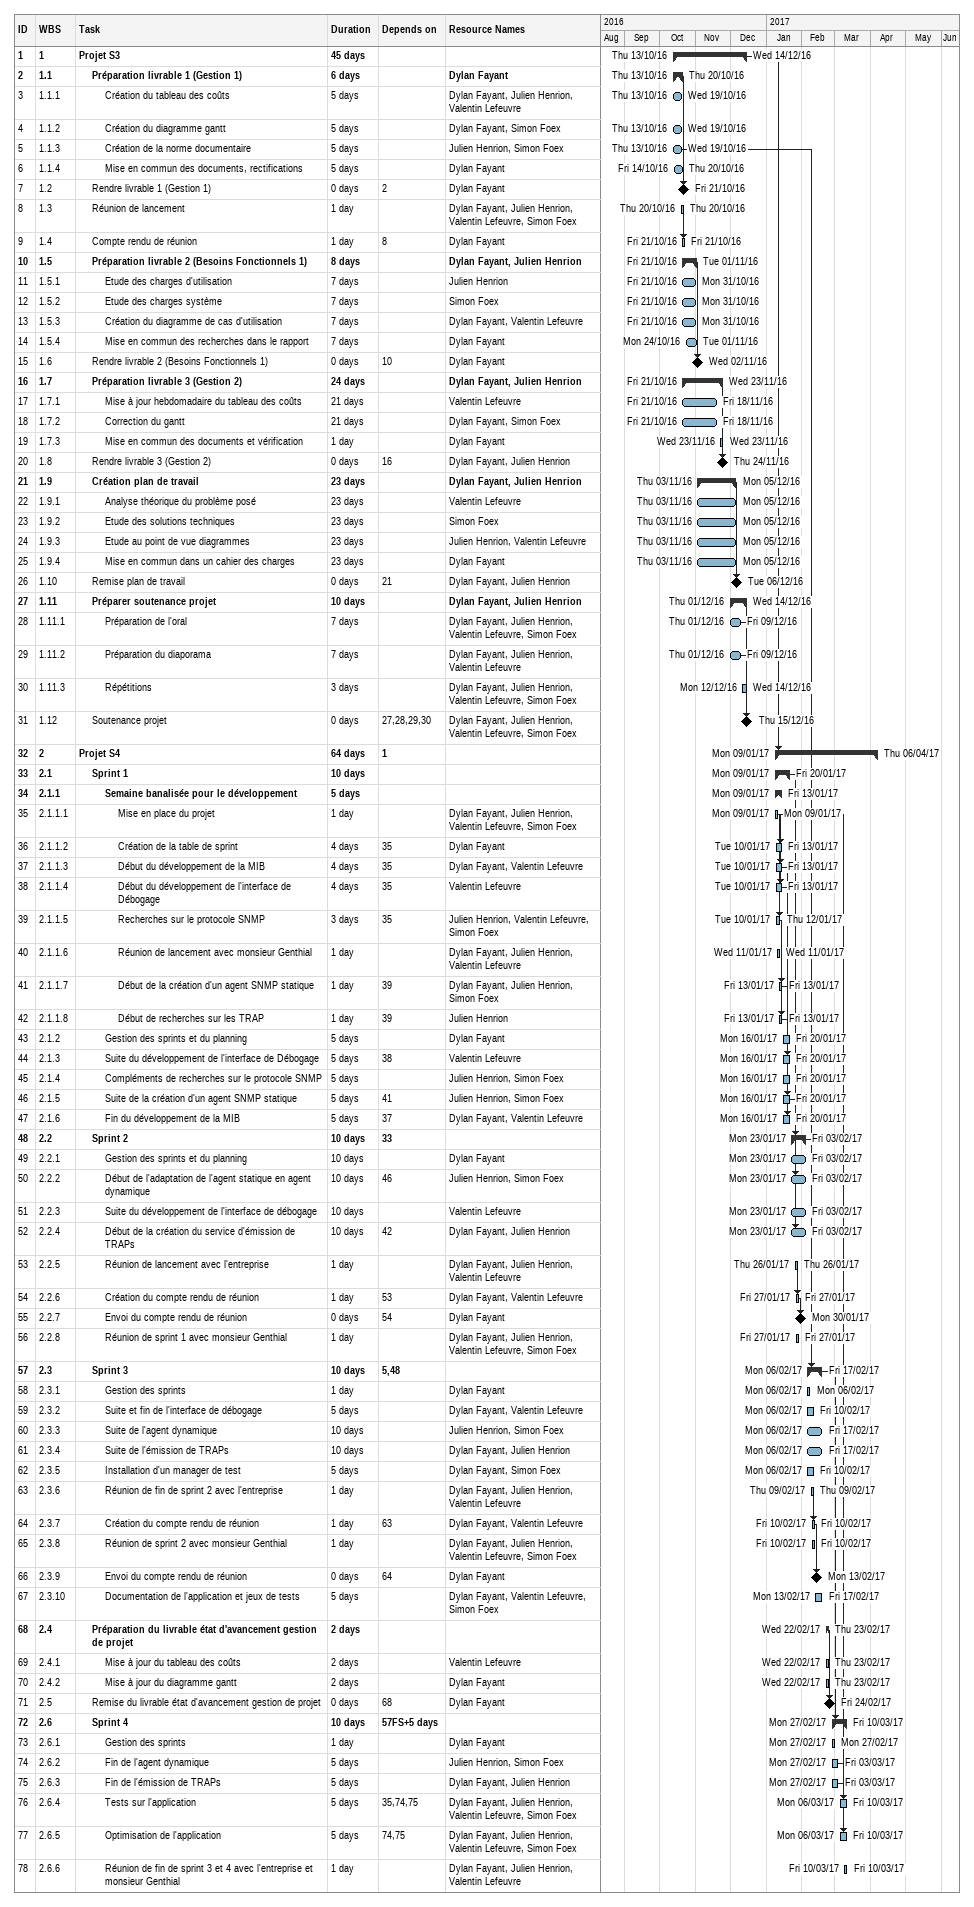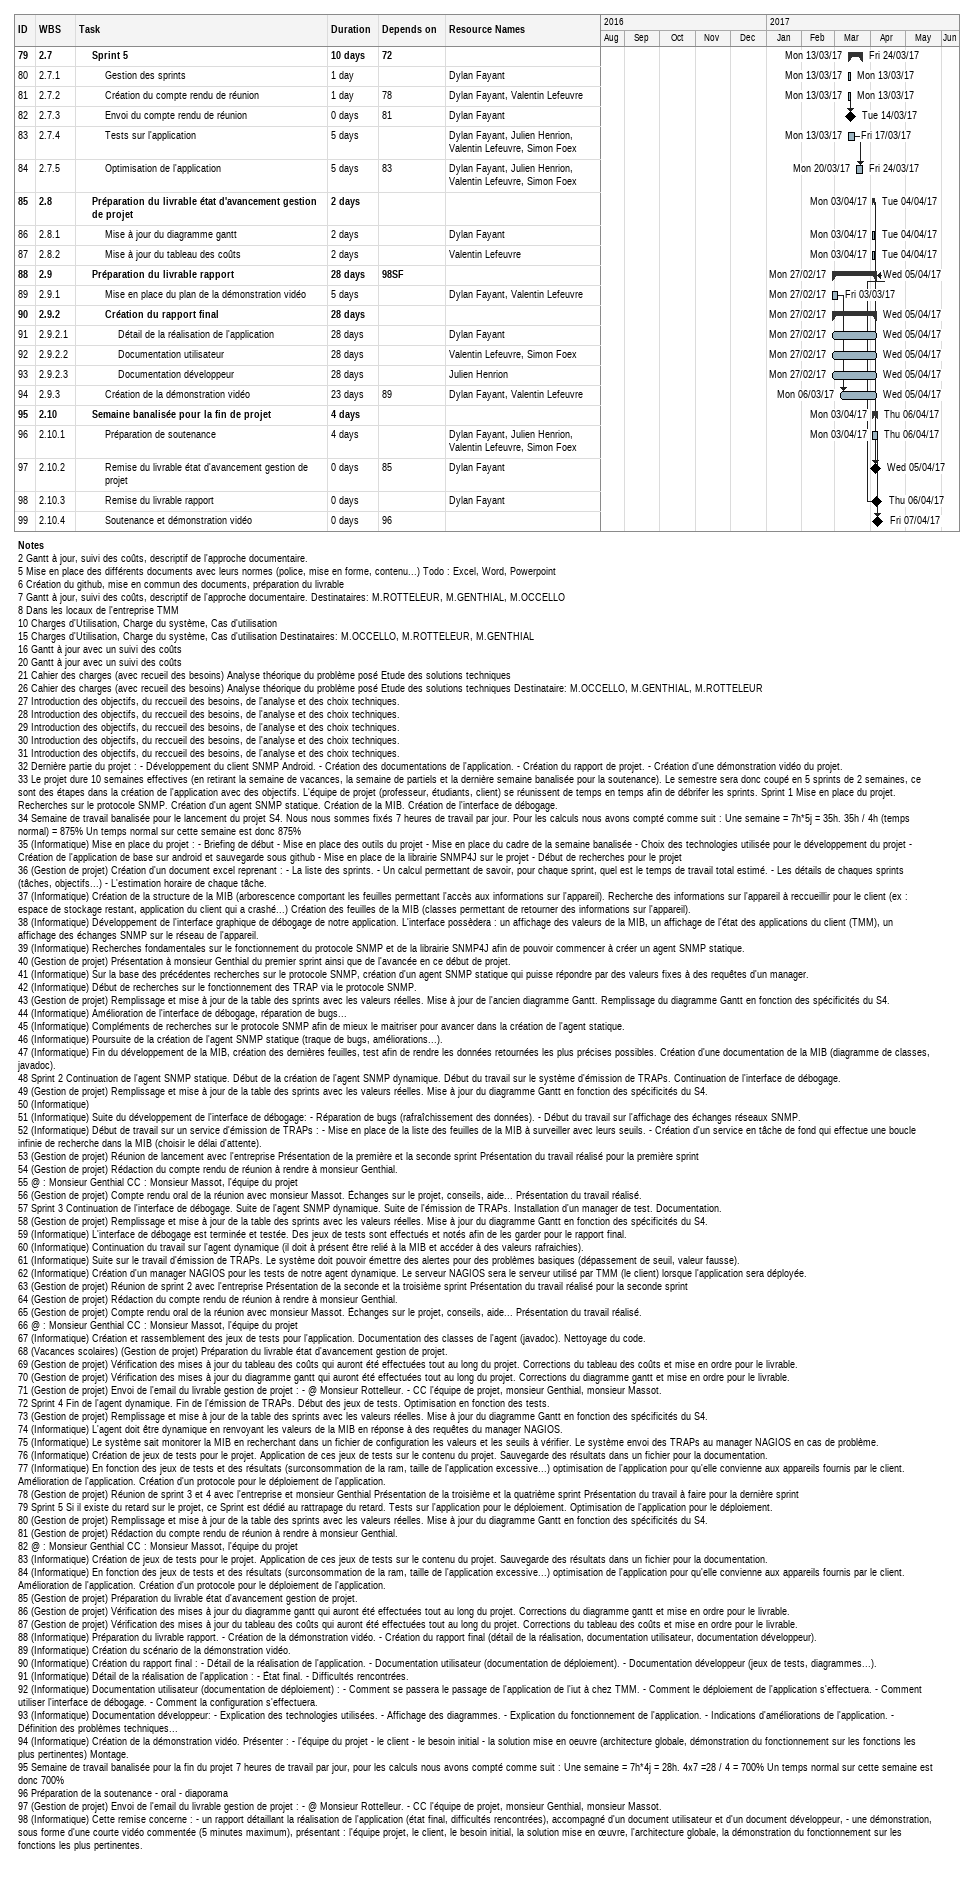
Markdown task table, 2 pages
| ID | WBS | Task | Duration | Start | Finish | Predecessors | Resources |
|---|---|---|---|---|---|---|---|
| 1 | 1 | **Projet S3** | 45d | 2016-10-13 | 2016-12-14 |  |  |
| 2 | 1.1 | **Préparation livrable 1 (Gestion 1)** | 6d | 2016-10-13 | 2016-10-20 |  | Dylan Fayant |
| 3 | 1.1.1 | Création du tableau des coûts | 5d | 2016-10-13 | 2016-10-19 |  | Dylan Fayant, Julien Henrion, Valentin Lefeuvre |
| 4 | 1.1.2 | Création du diagramme gantt | 5d | 2016-10-13 | 2016-10-19 |  | Dylan Fayant, Simon Foex |
| 5 | 1.1.3 | Création de la norme documentaire | 5d | 2016-10-13 | 2016-10-19 |  | Julien Henrion, Simon Foex |
| 6 | 1.1.4 | Mise en commun des documents, rectifications | 5d | 2016-10-14 | 2016-10-20 |  | Dylan Fayant |
| 7 | 1.2 | Rendre livrable 1 (Gestion 1) | 0d | 2016-10-21 | 2016-10-21 | 2 | Dylan Fayant |
| 8 | 1.3 | Réunion de lancement | 1d | 2016-10-20 | 2016-10-20 |  | Dylan Fayant, Julien Henrion, Valentin Lefeuvre, Simon Foex |
| 9 | 1.4 | Compte rendu de réunion | 1d | 2016-10-21 | 2016-10-21 | 8 | Dylan Fayant |
| 10 | 1.5 | **Préparation livrable 2 (Besoins Fonctionnels 1)** | 8d | 2016-10-21 | 2016-11-01 |  | Dylan Fayant, Julien Henrion |
| 11 | 1.5.1 | Etude des charges d'utilisation | 7d | 2016-10-21 | 2016-10-31 |  | Julien Henrion |
| 12 | 1.5.2 | Etude des charges système | 7d | 2016-10-21 | 2016-10-31 |  | Simon Foex |
| 13 | 1.5.3 | Création du diagramme de cas d'utilisation | 7d | 2016-10-21 | 2016-10-31 |  | Dylan Fayant, Valentin Lefeuvre |
| 14 | 1.5.4 | Mise en commun des recherches dans le rapport | 7d | 2016-10-24 | 2016-11-01 |  | Dylan Fayant |
| 15 | 1.6 | Rendre livrable 2 (Besoins Fonctionnels 1) | 0d | 2016-11-02 | 2016-11-02 | 10 | Dylan Fayant |
| 16 | 1.7 | **Préparation livrable 3 (Gestion 2)** | 24d | 2016-10-21 | 2016-11-23 |  | Dylan Fayant, Julien Henrion |
| 17 | 1.7.1 | Mise à jour hebdomadaire du tableau des coûts | 21d | 2016-10-21 | 2016-11-18 |  | Valentin Lefeuvre |
| 18 | 1.7.2 | Correction du gantt | 21d | 2016-10-21 | 2016-11-18 |  | Dylan Fayant, Simon Foex |
| 19 | 1.7.3 | Mise en commun des documents et vérification | 1d | 2016-11-23 | 2016-11-23 |  | Dylan Fayant |
| 20 | 1.8 | Rendre livrable 3 (Gestion 2) | 0d | 2016-11-24 | 2016-11-24 | 16 | Dylan Fayant, Julien Henrion |
| 21 | 1.9 | **Création plan de travail** | 23d | 2016-11-03 | 2016-12-05 |  | Dylan Fayant, Julien Henrion |
| 22 | 1.9.1 | Analyse théorique du problème posé | 23d | 2016-11-03 | 2016-12-05 |  | Valentin Lefeuvre |
| 23 | 1.9.2 | Etude des solutions techniques | 23d | 2016-11-03 | 2016-12-05 |  | Simon Foex |
| 24 | 1.9.3 | Etude au point de vue diagrammes | 23d | 2016-11-03 | 2016-12-05 |  | Julien Henrion, Valentin Lefeuvre |
| 25 | 1.9.4 | Mise en commun dans un cahier des charges | 23d | 2016-11-03 | 2016-12-05 |  | Dylan Fayant |
| 26 | 1.10 | Remise plan de travail | 0d | 2016-12-06 | 2016-12-06 | 21 | Dylan Fayant, Julien Henrion |
| 27 | 1.11 | **Préparer soutenance projet** | 10d | 2016-12-01 | 2016-12-14 |  | Dylan Fayant, Julien Henrion |
| 28 | 1.11.1 | Préparation de l'oral | 7d | 2016-12-01 | 2016-12-09 |  | Dylan Fayant, Julien Henrion, Valentin Lefeuvre, Simon Foex |
| 29 | 1.11.2 | Préparation du diaporama | 7d | 2016-12-01 | 2016-12-09 |  | Dylan Fayant, Julien Henrion, Valentin Lefeuvre |
| 30 | 1.11.3 | Répétitions | 3d | 2016-12-12 | 2016-12-14 |  | Dylan Fayant, Julien Henrion, Valentin Lefeuvre, Simon Foex |
| 31 | 1.12 | Soutenance projet | 0d | 2016-12-15 | 2016-12-15 | 27, 28, 29, 30 | Dylan Fayant, Julien Henrion, Valentin Lefeuvre, Simon Foex |
| 32 | 2 | **Projet S4** | 64d | 2017-01-09 | 2017-04-06 | 1 |  |
| 33 | 2.1 | **Sprint 1** | 10d | 2017-01-09 | 2017-01-20 |  |  |
| 34 | 2.1.1 | **Semaine banalisée pour le développement** | 5d | 2017-01-09 | 2017-01-13 |  |  |
| 35 | 2.1.1.1 | Mise en place du projet | 1d | 2017-01-09 | 2017-01-09 |  | Dylan Fayant, Julien Henrion, Valentin Lefeuvre, Simon Foex |
| 36 | 2.1.1.2 | Création de la table de sprint | 4d | 2017-01-10 | 2017-01-13 | 35 | Dylan Fayant |
| 37 | 2.1.1.3 | Début du développement de la MIB | 4d | 2017-01-10 | 2017-01-13 | 35 | Dylan Fayant, Valentin Lefeuvre |
| 38 | 2.1.1.4 | Début du développement de l'interface de Débogage | 4d | 2017-01-10 | 2017-01-13 | 35 | Valentin Lefeuvre |
| 39 | 2.1.1.5 | Recherches sur le protocole SNMP | 3d | 2017-01-10 | 2017-01-12 | 35 | Julien Henrion, Valentin Lefeuvre, Simon Foex |
| 40 | 2.1.1.6 | Réunion de lancement avec monsieur Genthial | 1d | 2017-01-11 | 2017-01-11 |  | Dylan Fayant, Julien Henrion, Valentin Lefeuvre |
| 41 | 2.1.1.7 | Début de la création d'un agent SNMP statique | 1d | 2017-01-13 | 2017-01-13 | 39 | Dylan Fayant, Julien Henrion, Simon Foex |
| 42 | 2.1.1.8 | Début de recherches sur les TRAP | 1d | 2017-01-13 | 2017-01-13 | 39 | Julien Henrion |
| 43 | 2.1.2 | Gestion des sprints et du planning | 5d | 2017-01-16 | 2017-01-20 |  | Dylan Fayant |
| 44 | 2.1.3 | Suite du développement de l'interface de Débogage | 5d | 2017-01-16 | 2017-01-20 | 38 | Valentin Lefeuvre |
| 45 | 2.1.4 | Compléments de recherches sur le protocole SNMP | 5d | 2017-01-16 | 2017-01-20 |  | Julien Henrion, Simon Foex |
| 46 | 2.1.5 | Suite de la création d'un agent SNMP statique | 5d | 2017-01-16 | 2017-01-20 | 41 | Julien Henrion, Simon Foex |
| 47 | 2.1.6 | Fin du développement de la MIB | 5d | 2017-01-16 | 2017-01-20 | 37 | Dylan Fayant, Valentin Lefeuvre |
| 48 | 2.2 | **Sprint 2** | 10d | 2017-01-23 | 2017-02-03 | 33 |  |
| 49 | 2.2.1 | Gestion des sprints et du planning | 10d | 2017-01-23 | 2017-02-03 |  | Dylan Fayant |
| 50 | 2.2.2 | Début de l'adaptation de l'agent statique en agent dynamique | 10d | 2017-01-23 | 2017-02-03 | 46 | Julien Henrion, Simon Foex |
| 51 | 2.2.3 | Suite du développement de l'interface de débogage | 10d | 2017-01-23 | 2017-02-03 |  | Valentin Lefeuvre |
| 52 | 2.2.4 | Début de la création du service d'émission de TRAPs | 10d | 2017-01-23 | 2017-02-03 | 42 | Dylan Fayant, Julien Henrion |
| 53 | 2.2.5 | Réunion de lancement avec l'entreprise | 1d | 2017-01-26 | 2017-01-26 |  | Dylan Fayant, Julien Henrion, Valentin Lefeuvre |
| 54 | 2.2.6 | Création du compte rendu de réunion | 1d | 2017-01-27 | 2017-01-27 | 53 | Dylan Fayant, Valentin Lefeuvre |
| 55 | 2.2.7 | Envoi du compte rendu de réunion | 0d | 2017-01-30 | 2017-01-30 | 54 | Dylan Fayant |
| 56 | 2.2.8 | Réunion de sprint 1 avec monsieur Genthial | 1d | 2017-01-27 | 2017-01-27 |  | Dylan Fayant, Julien Henrion, Valentin Lefeuvre, Simon Foex |
| 57 | 2.3 | **Sprint 3** | 10d | 2017-02-06 | 2017-02-17 | 5, 48 |  |
| 58 | 2.3.1 | Gestion des sprints | 1d | 2017-02-06 | 2017-02-06 |  | Dylan Fayant |
| 59 | 2.3.2 | Suite et fin de l'interface de débogage | 5d | 2017-02-06 | 2017-02-10 |  | Dylan Fayant, Valentin Lefeuvre |
| 60 | 2.3.3 | Suite de l'agent dynamique | 10d | 2017-02-06 | 2017-02-17 |  | Julien Henrion, Simon Foex |
| 61 | 2.3.4 | Suite de l'émission de TRAPs | 10d | 2017-02-06 | 2017-02-17 |  | Dylan Fayant, Julien Henrion |
| 62 | 2.3.5 | Installation d'un manager de test | 5d | 2017-02-06 | 2017-02-10 |  | Dylan Fayant, Simon Foex |
| 63 | 2.3.6 | Réunion de fin de sprint 2 avec l'entreprise | 1d | 2017-02-09 | 2017-02-09 |  | Dylan Fayant, Julien Henrion, Valentin Lefeuvre |
| 64 | 2.3.7 | Création du compte rendu de réunion | 1d | 2017-02-10 | 2017-02-10 | 63 | Dylan Fayant, Valentin Lefeuvre |
| 65 | 2.3.8 | Réunion de sprint 2 avec monsieur Genthial | 1d | 2017-02-10 | 2017-02-10 |  | Dylan Fayant, Julien Henrion, Valentin Lefeuvre, Simon Foex |
| 66 | 2.3.9 | Envoi du compte rendu de réunion | 0d | 2017-02-13 | 2017-02-13 | 64 | Dylan Fayant |
| 67 | 2.3.10 | Documentation de l'application et jeux de tests | 5d | 2017-02-13 | 2017-02-17 |  | Dylan Fayant, Valentin Lefeuvre, Simon Foex |
| 68 | 2.4 | **Préparation du livrable état d'avancement gestion de projet** | 2d | 2017-02-22 | 2017-02-23 |  |  |
| 69 | 2.4.1 | Mise à jour du tableau des coûts | 2d | 2017-02-22 | 2017-02-23 |  | Valentin Lefeuvre |
| 70 | 2.4.2 | Mise à jour du diagramme gantt | 2d | 2017-02-22 | 2017-02-23 |  | Dylan Fayant |
| 71 | 2.5 | Remise du livrable état d'avancement gestion de projet | 0d | 2017-02-24 | 2017-02-24 | 68 | Dylan Fayant |
| 72 | 2.6 | **Sprint 4** | 10d | 2017-02-27 | 2017-03-10 | 57FS+5d |  |
| 73 | 2.6.1 | Gestion des sprints | 1d | 2017-02-27 | 2017-02-27 |  | Dylan Fayant |
| 74 | 2.6.2 | Fin de l'agent dynamique | 5d | 2017-02-27 | 2017-03-03 |  | Julien Henrion, Simon Foex |
| 75 | 2.6.3 | Fin de l'émission de TRAPs | 5d | 2017-02-27 | 2017-03-03 |  | Dylan Fayant, Julien Henrion |
| 76 | 2.6.4 | Tests sur l'application | 5d | 2017-03-06 | 2017-03-10 | 35, 74, 75 | Dylan Fayant, Julien Henrion, Valentin Lefeuvre, Simon Foex |
| 77 | 2.6.5 | Optimisation de l'application | 5d | 2017-03-06 | 2017-03-10 | 74, 75 | Dylan Fayant, Julien Henrion, Valentin Lefeuvre, Simon Foex |
| 78 | 2.6.6 | Réunion de fin de sprint 3 et 4 avec l'entreprise et monsieur Genthial | 1d | 2017-03-10 | 2017-03-10 |  | Dylan Fayant, Julien Henrion, Valentin Lefeuvre |
| 79 | 2.7 | **Sprint 5** | 10d | 2017-03-13 | 2017-03-24 | 72 |  |
| 80 | 2.7.1 | Gestion des sprints | 1d | 2017-03-13 | 2017-03-13 |  | Dylan Fayant |
| 81 | 2.7.2 | Création du compte rendu de réunion | 1d | 2017-03-13 | 2017-03-13 | 78 | Dylan Fayant, Valentin Lefeuvre |
| 82 | 2.7.3 | Envoi du compte rendu de réunion | 0d | 2017-03-14 | 2017-03-14 | 81 | Dylan Fayant |
| 83 | 2.7.4 | Tests sur l'application | 5d | 2017-03-13 | 2017-03-17 |  | Dylan Fayant, Julien Henrion, Valentin Lefeuvre, Simon Foex |
| 84 | 2.7.5 | Optimisation de l'application | 5d | 2017-03-20 | 2017-03-24 | 83 | Dylan Fayant, Julien Henrion, Valentin Lefeuvre, Simon Foex |
| 85 | 2.8 | **Préparation du livrable état d'avancement gestion de projet** | 2d | 2017-04-03 | 2017-04-04 |  |  |
| 86 | 2.8.1 | Mise à jour du diagramme gantt | 2d | 2017-04-03 | 2017-04-04 |  | Dylan Fayant |
| 87 | 2.8.2 | Mise à jour du tableau des coûts | 2d | 2017-04-03 | 2017-04-04 |  | Valentin Lefeuvre |
| 88 | 2.9 | **Préparation du livrable rapport** | 28d | 2017-02-27 | 2017-04-05 | 98SF |  |
| 89 | 2.9.1 | Mise en place du plan de la démonstration vidéo | 5d | 2017-02-27 | 2017-03-03 |  | Dylan Fayant, Valentin Lefeuvre |
| 90 | 2.9.2 | **Création du rapport final** | 28d | 2017-02-27 | 2017-04-05 |  |  |
| 91 | 2.9.2.1 | Détail de la réalisation de l'application | 28d | 2017-02-27 | 2017-04-05 |  | Dylan Fayant |
| 92 | 2.9.2.2 | Documentation utilisateur | 28d | 2017-02-27 | 2017-04-05 |  | Valentin Lefeuvre, Simon Foex |
| 93 | 2.9.2.3 | Documentation développeur | 28d | 2017-02-27 | 2017-04-05 |  | Julien Henrion |
| 94 | 2.9.3 | Création de la démonstration vidéo | 23d | 2017-03-06 | 2017-04-05 | 89 | Dylan Fayant, Valentin Lefeuvre |
| 95 | 2.10 | **Semaine banalisée pour la fin de projet** | 4d | 2017-04-03 | 2017-04-06 |  |  |
| 96 | 2.10.1 | Préparation de soutenance | 4d | 2017-04-03 | 2017-04-06 |  | Dylan Fayant, Julien Henrion, Valentin Lefeuvre, Simon Foex |
| 97 | 2.10.2 | Remise du livrable état d'avancement gestion de projet | 0d | 2017-04-05 | 2017-04-05 | 85 | Dylan Fayant |
| 98 | 2.10.3 | Remise du livrable rapport | 0d | 2017-04-06 | 2017-04-06 |  | Dylan Fayant |
| 99 | 2.10.4 | Soutenance et démonstration vidéo | 0d | 2017-04-07 | 2017-04-07 | 96 |  |

Notes
- 2: Gantt à jour, suivi des coûts, descriptif de l'approche documentaire.
- 5: Mise en place des différents documents avec leurs normes (police, mise en forme, contenu...) Todo : Excel, Word, Powerpoint
- 6: Création du github, mise en commun des documents, préparation du livrable
- 7: Gantt à jour, suivi des coûts, descriptif de l'approche documentaire. Destinataires: M.ROTTELEUR, M.GENTHIAL, M.OCCELLO
- 8: Dans les locaux de l'entreprise TMM
- 10: Charges d'Utilisation, Charge du système, Cas d'utilisation
- 15: Charges d'Utilisation, Charge du système, Cas d'utilisation Destinataires: M.OCCELLO, M.ROTTELEUR, M.GENTHIAL
- 16: Gantt à jour avec un suivi des coûts
- 20: Gantt à jour avec un suivi des coûts
- 21: Cahier des charges (avec recueil des besoins) Analyse théorique du problème posé Etude des solutions techniques
- 26: Cahier des charges (avec recueil des besoins) Analyse théorique du problème posé Etude des solutions techniques Destinataire: M.OCCELLO, M.GENTHIAL, M.ROTTELEUR
- 27: Introduction des objectifs, du reccueil des besoins, de l'analyse et des choix techniques.
- 28: Introduction des objectifs, du reccueil des besoins, de l'analyse et des choix techniques.
- 29: Introduction des objectifs, du reccueil des besoins, de l'analyse et des choix techniques.
- 30: Introduction des objectifs, du reccueil des besoins, de l'analyse et des choix techniques.
- 31: Introduction des objectifs, du reccueil des besoins, de l'analyse et des choix techniques.
- 32: Dernière partie du projet : - Développement du client SNMP Android. - Création des documentations de l'application. - Création du rapport de projet. - Création d'une démonstration vidéo du projet.
- 33: Le projet dure 10 semaines effectives (en retirant la semaine de vacances, la semaine de partiels et la dernière semaine banalisée pour la soutenance). Le semestre sera donc coupé en 5 sprints de 2 semaines, ce sont des étapes dans la création de l'application avec des objectifs. L'équipe de projet (professeur, étudiants, client) se réunissent de temps en temps afin de débrifer les sprints. Sprint 1 Mise en place du projet. Recherches sur le protocole SNMP. Création d'un agent SNMP statique. Création de la MIB. Création de l'interface de débogage.
- 34: Semaine de travail banalisée pour le lancement du projet S4. Nous nous sommes fixés 7 heures de travail par jour. Pour les calculs nous avons compté comme suit : Une semaine = 7h*5j = 35h. 35h / 4h (temps normal) = 875% Un temps normal sur cette semaine est donc 875%
- 35: (Informatique) Mise en place du projet : - Briefing de début - Mise en place des outils du projet - Mise en place du cadre de la semaine banalisée - Choix des technologies utilisée pour le développement du projet - Création de l'application de base sur android et sauvegarde sous github - Mise en place de la librairie SNMP4J sur le projet - Début de recherches pour le projet
- 36: (Gestion de projet) Création d'un document excel reprenant : - La liste des sprints. - Un calcul permettant de savoir, pour chaque sprint, quel est le temps de travail total estimé. - Les détails de chaques sprints (tâches, objectifs...) - L'estimation horaire de chaque tâche.
- 37: (Informatique) Création de la structure de la MIB (arborescence comportant les feuilles permettant l'accès aux informations sur l'appareil). Recherche des informations sur l'appareil à reccueillir pour le client (ex : espace de stockage restant, application du client qui a crashé...) Création des feuilles de la MIB (classes permettant de retourner des informations sur l'appareil).
- 38: (Informatique) Développement de l'interface graphique de débogage de notre application. L'interface possèdera : un affichage des valeurs de la MIB, un affichage de l'état des applications du client (TMM), un affichage des échanges SNMP sur le réseau de l'appareil.
- 39: (Informatique) Recherches fondamentales sur le fonctionnement du protocole SNMP et de la librairie SNMP4J afin de pouvoir commencer à créer un agent SNMP statique.
- 40: (Gestion de projet) Présentation à monsieur Genthial du premier sprint ainsi que de l'avancée en ce début de projet.
- 41: (Informatique) Sur la base des précédentes recherches sur le protocole SNMP, création d'un agent SNMP statique qui puisse répondre par des valeurs fixes à des requêtes d'un manager.
- 42: (Informatique) Début de recherches sur le fonctionnement des TRAP via le protocole SNMP.
- 43: (Gestion de projet) Remplissage et mise à jour de la table des sprints avec les valeurs réelles. Mise à jour de l'ancien diagramme Gantt. Remplissage du diagramme Gantt en fonction des spécificités du S4.
- 44: (Informatique) Amélioration de l'interface de débogage, réparation de bugs...
- 45: (Informatique) Compléments de recherches sur le protocole SNMP afin de mieux le maitriser pour avancer dans la création de l'agent statique.
- 46: (Informatique) Poursuite de la création de l'agent SNMP statique (traque de bugs, améliorations...).
- 47: (Informatique) Fin du développement de la MIB, création des dernières feuilles, test afin de rendre les données retournées les plus précises possibles. Création d'une documentation de la MIB (diagramme de classes, javadoc).
- 48: Sprint 2 Continuation de l'agent SNMP statique. Début de la création de l'agent SNMP dynamique. Début du travail sur le système d'émission de TRAPs. Continuation de l'interface de débogage.
- 49: (Gestion de projet) Remplissage et mise à jour de la table des sprints avec les valeurs réelles. Mise à jour du diagramme Gantt en fonction des spécificités du S4.
- 50: (Informatique)
- 51: (Informatique) Suite du développement de l'interface de débogage: - Réparation de bugs (rafraîchissement des données). - Début du travail sur l'affichage des échanges réseaux SNMP.
- 52: (Informatique) Début de travail sur un service d'émission de TRAPs : - Mise en place de la liste des feuilles de la MIB à surveiller avec leurs seuils. - Création d'un service en tâche de fond qui effectue une boucle infinie de recherche dans la MIB (choisir le délai d'attente).
- 53: (Gestion de projet) Réunion de lancement avec l'entreprise Présentation de la première et la seconde sprint Présentation du travail réalisé pour la première sprint
- 54: (Gestion de projet) Rédaction du compte rendu de réunion à rendre à monsieur Genthial.
- 55: @ : Monsieur Genthial CC : Monsieur Massot, l'équipe du projet
- 56: (Gestion de projet) Compte rendu oral de la réunion avec monsieur Massot. Échanges sur le projet, conseils, aide... Présentation du travail réalisé.
- 57: Sprint 3 Continuation de l'interface de débogage. Suite de l'agent SNMP dynamique. Suite de l'émission de TRAPs. Installation d'un manager de test. Documentation.
- 58: (Gestion de projet) Remplissage et mise à jour de la table des sprints avec les valeurs réelles. Mise à jour du diagramme Gantt en fonction des spécificités du S4.
- 59: (Informatique) L'interface de débogage est terminée et testée. Des jeux de tests sont effectués et notés afin de les garder pour le rapport final.
- 60: (Informatique) Continuation du travail sur l'agent dynamique (il doit à présent être relié à la MIB et accéder à des valeurs rafraichies).
- 61: (Informatique) Suite sur le travail d'émission de TRAPs. Le système doit pouvoir émettre des alertes pour des problèmes basiques (dépassement de seuil, valeur fausse).
- 62: (Informatique) Création d'un manager NAGIOS pour les tests de notre agent dynamique. Le serveur NAGIOS sera le serveur utilisé par TMM (le client) lorsque l'application sera déployée.
- 63: (Gestion de projet) Réunion de sprint 2 avec l'entreprise Présentation de la seconde et la troisième sprint Présentation du travail réalisé pour la seconde sprint
- 64: (Gestion de projet) Rédaction du compte rendu de réunion à rendre à monsieur Genthial.
- 65: (Gestion de projet) Compte rendu oral de la réunion avec monsieur Massot. Échanges sur le projet, conseils, aide... Présentation du travail réalisé.
- 66: @ : Monsieur Genthial CC : Monsieur Massot, l'équipe du projet
- 67: (Informatique) Création et rassemblement des jeux de tests pour l'application. Documentation des classes de l'agent (javadoc). Nettoyage du code.
- 68: (Vacances scolaires) (Gestion de projet) Préparation du livrable état d'avancement gestion de projet.
- 69: (Gestion de projet) Vérification des mises à jour du tableau des coûts qui auront été effectuées tout au long du projet. Corrections du tableau des coûts et mise en ordre pour le livrable.
- 70: (Gestion de projet) Vérification des mises à jour du diagramme gantt qui auront été effectuées tout au long du projet. Corrections du diagramme gantt et mise en ordre pour le livrable.
- 71: (Gestion de projet) Envoi de l'email du livrable gestion de projet : - @ Monsieur Rottelleur. - CC l'équipe de projet, monsieur Genthial, monsieur Massot.
- 72: Sprint 4 Fin de l'agent dynamique. Fin de l'émission de TRAPs. Début des jeux de tests. Optimisation en fonction des tests.
- 73: (Gestion de projet) Remplissage et mise à jour de la table des sprints avec les valeurs réelles. Mise à jour du diagramme Gantt en fonction des spécificités du S4.
- 74: (Informatique) L'agent doit être dynamique en renvoyant les valeurs de la MIB en réponse à des requêtes du manager NAGIOS.
- 75: (Informatique) Le système sait monitorer la MIB en recherchant dans un fichier de configuration les valeurs et les seuils à vérifier. Le système envoi des TRAPs au manager NAGIOS en cas de problème.
- 76: (Informatique) Création de jeux de tests pour le projet. Application de ces jeux de tests sur le contenu du projet. Sauvegarde des résultats dans un fichier pour la documentation.
- 77: (Informatique) En fonction des jeux de tests et des résultats (surconsommation de la ram, taille de l'application excessive...) optimisation de l'application pour qu'elle convienne aux appareils fournis par le client. Amélioration de l'application. Création d'un protocole pour le déploiement de l'application.
- 78: (Gestion de projet) Réunion de sprint 3 et 4 avec l'entreprise et monsieur Genthial Présentation de la troisième et la quatrième sprint Présentation du travail à faire pour la dernière sprint
- 79: Sprint 5 Si il existe du retard sur le projet, ce Sprint est dédié au rattrapage du retard. Tests sur l'application pour le déploiement. Optimisation de l'application pour le déploiement.
- 80: (Gestion de projet) Remplissage et mise à jour de la table des sprints avec les valeurs réelles. Mise à jour du diagramme Gantt en fonction des spécificités du S4.
- 81: (Gestion de projet) Rédaction du compte rendu de réunion à rendre à monsieur Genthial.
- 82: @ : Monsieur Genthial CC : Monsieur Massot, l'équipe du projet
- 83: (Informatique) Création de jeux de tests pour le projet. Application de ces jeux de tests sur le contenu du projet. Sauvegarde des résultats dans un fichier pour la documentation.
- 84: (Informatique) En fonction des jeux de tests et des résultats (surconsommation de la ram, taille de l'application excessive...) optimisation de l'application pour qu'elle convienne aux appareils fournis par le client. Amélioration de l'application. Création d'un protocole pour le déploiement de l'application.
- 85: (Gestion de projet) Préparation du livrable état d'avancement gestion de projet.
- 86: (Gestion de projet) Vérification des mises à jour du diagramme gantt qui auront été effectuées tout au long du projet. Corrections du diagramme gantt et mise en ordre pour le livrable.
- 87: (Gestion de projet) Vérification des mises à jour du tableau des coûts qui auront été effectuées tout au long du projet. Corrections du tableau des coûts et mise en ordre pour le livrable.
- 88: (Informatique) Préparation du livrable rapport. - Création de la démonstration vidéo. - Création du rapport final (détail de la réalisation, documentation utilisateur, documentation développeur).
- 89: (Informatique) Création du scénario de la démonstration vidéo.
- 90: (Informatique) Création du rapport final : - Détail de la réalisation de l'application. - Documentation utilisateur (documentation de déploiement). - Documentation développeur (jeux de tests, diagrammes...).
- 91: (Informatique) Détail de la réalisation de l'application : - État final. - Difficultés rencontrées.
- 92: (Informatique) Documentation utilisateur (documentation de déploiement) : - Comment se passera le passage de l'application de l'iut à chez TMM. - Comment le déploiement de l'application s'effectuera. - Comment utiliser l'interface de débogage. - Comment la configuration s'effectuera.
- 93: (Informatique) Documentation développeur: - Explication des technologies utilisées. - Affichage des diagrammes. - Explication du fonctionnement de l'application. - Indications d'améliorations de l'application. - Définition des problèmes techniques...
- 94: (Informatique) Création de la démonstration vidéo. Présenter : - l'équipe du projet - le client - le besoin initial - la solution mise en oeuvre (architecture globale, démonstration du fonctionnement sur les fonctions les plus pertinentes) Montage.
- 95: Semaine de travail banalisée pour la fin du projet 7 heures de travail par jour, pour les calculs nous avons compté comme suit : Une semaine = 7h*4j = 28h. 4x7 =28 / 4 = 700% Un temps normal sur cette semaine est donc 700%
- 96: Préparation de la soutenance - oral - diaporama
- 97: (Gestion de projet) Envoi de l'email du livrable gestion de projet : - @ Monsieur Rottelleur. - CC l'équipe de projet, monsieur Genthial, monsieur Massot.
- 98: (Informatique) Cette remise concerne : - un rapport détaillant la réalisation de l'application (état final, difficultés rencontrées), accompagné d'un document utilisateur et d'un document développeur, - une démonstration, sous forme d'une courte vidéo commentée (5 minutes maximum), présentant : l'équipe projet, le client, le besoin initial, la solution mise en œuvre, l'architecture globale, la démonstration du fonctionnement sur les fonctions les plus pertinentes.
